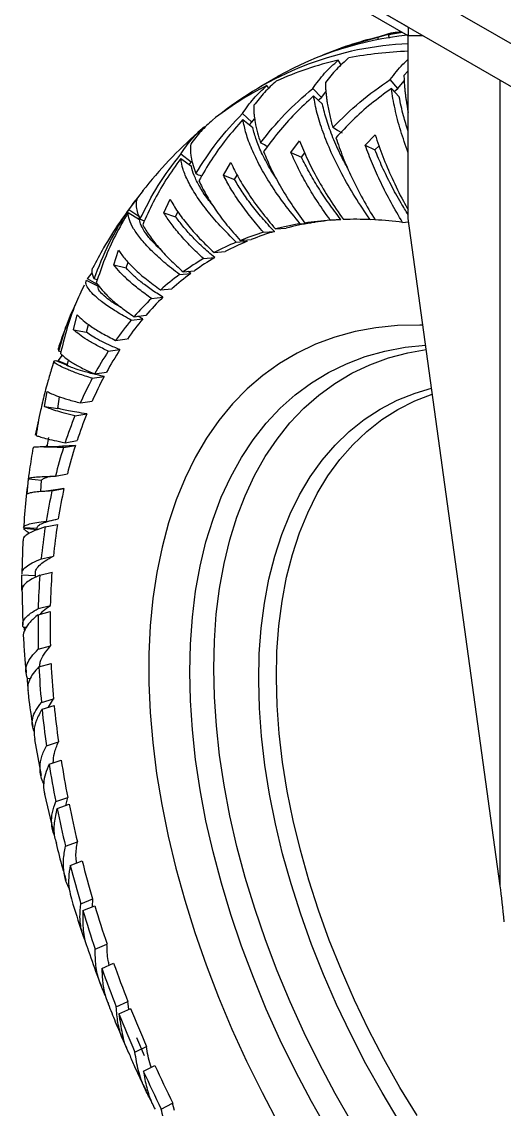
# Model space of a CAD drawing. Header units: millimetres. Extents: x 0 to 597, y 0 to 420.
# Drawn here: x 82.85 to 88.99, y 81.18 to 95.01 of the extents above; entities that cross this region are included whole.
import ezdxf

# ---------------------------------------------------------------- set-up
doc = ezdxf.new("R2010")
doc.units = ezdxf.units.MM

msp = doc.modelspace()

# ---------------------------------------------------------------- linework, layer by layer
at = {"color": 7, "linetype": 'Continuous', "lineweight": 25}
for p, q in [((92.669, 92.656), (86.446, 96.248)), ((92.669, 92.112), (86.446, 95.704)), ((87.766, 94.942), (86.446, 95.704)), ((87.766, 94.833), (86.446, 95.595)), ((87.766, 94.942), (87.766, 94.833)), ((87.583, 94.869), (86.921, 94.679)), ((87.391, 94.784), (87.382, 94.813)), ((87.516, 94.842), (87.674, 94.886)), ((87.529, 94.798), (87.516, 94.842)), ((87.955, 94.833), (87.766, 94.833)), ((87.766, 92.506), (87.766, 94.833)), ((86.914, 94.46), (86.877, 94.521)), ((87.766, 94.386), (87.713, 94.327)), ((86.108, 94.312), (85.889, 94.185)), ((87.636, 94.159), (87.54, 94.275)), ((87.636, 94.159), (87.716, 94.257)), ((85.995, 94.165), (85.971, 94.199)), ((86.663, 94.047), (86.553, 94.162)), ((86.564, 94.066), (86.678, 93.96)), ((86.663, 94.047), (86.72, 94.12)), ((87.553, 94.161), (87.653, 94.053)), ((87.587, 94.124), (87.636, 94.159)), ((86.623, 94.011), (86.663, 94.047)), ((85.78, 93.733), (85.659, 93.843)), ((85.666, 93.767), (85.791, 93.664)), ((85.75, 93.698), (85.78, 93.733)), ((85.78, 93.733), (85.814, 93.777)), ((87.221, 93.439), (87.347, 93.571)), ((86.276, 93.346), (86.387, 93.494)), ((87.221, 93.439), (87.344, 93.381)), ((87.344, 93.381), (87.396, 93.433)), ((85.006, 93.222), (84.874, 93.325)), ((84.875, 93.27), (85.01, 93.173)), ((86.276, 93.346), (86.409, 93.289)), ((86.409, 93.289), (86.451, 93.344)), ((84.984, 93.192), (85.006, 93.222)), ((85.417, 93.057), (85.512, 93.219)), ((85.417, 93.057), (85.559, 93.004)), ((85.559, 93.004), (85.593, 93.06)), ((84.397, 92.865), (84.323, 92.77)), ((84.214, 92.619), (84.323, 92.768)), ((84.66, 92.579), (84.739, 92.753)), ((84.206, 92.583), (84.351, 92.496)), ((84.354, 92.525), (84.214, 92.619)), ((84.66, 92.579), (84.81, 92.53)), ((84.81, 92.53), (84.839, 92.591)), ((84.341, 92.502), (84.354, 92.525)), ((84.413, 92.474), (84.356, 92.497)), ((86.393, 92.44), (86.528, 92.451)), ((86.451, 92.45), (86.586, 92.46)), ((86.777, 92.486), (86.91, 92.496)), ((87.283, 92.493), (87.341, 92.497)), ((87.696, 92.458), (87.772, 92.464)), ((88.937, 84.02), (87.766, 92.506)), ((85.928, 92.332), (86.065, 92.343)), ((86.08, 92.374), (86.217, 92.385)), ((85.58, 92.206), (85.72, 92.218)), ((85.632, 92.228), (85.772, 92.239)), ((84.022, 91.92), (84.084, 92.103)), ((85.164, 91.998), (85.307, 92.01)), ((85.3, 92.073), (85.441, 92.086)), ((84.022, 91.92), (84.179, 91.878)), ((84.179, 91.878), (84.205, 91.953)), ((83.674, 91.722), (83.825, 91.646)), ((83.691, 91.738), (83.748, 91.816)), ((83.838, 91.656), (83.691, 91.738)), ((83.813, 91.726), (83.772, 91.739)), ((84.859, 91.795), (85.003, 91.809)), ((84.905, 91.828), (85.048, 91.842)), ((85.003, 91.809), (84.968, 91.834)), ((84.617, 91.598), (84.763, 91.613)), ((84.502, 91.49), (84.648, 91.506)), ((83.513, 91.093), (83.559, 91.282)), ((84.246, 91.214), (84.393, 91.232)), ((84.283, 91.258), (84.431, 91.276)), ((84.393, 91.232), (84.328, 91.264)), ((83.513, 91.093), (83.675, 91.06)), ((83.675, 91.06), (83.7, 91.16)), ((84.046, 90.956), (84.195, 90.975)), ((83.315, 90.699), (83.369, 90.771)), ((83.347, 90.813), (83.326, 90.819)), ((83.953, 90.819), (84.102, 90.839)), ((83.287, 90.702), (83.444, 90.639)), ((83.428, 90.649), (83.315, 90.699)), ((83.448, 90.708), (83.426, 90.642)), ((83.75, 90.475), (83.901, 90.497)), ((83.78, 90.53), (83.93, 90.551)), ((83.144, 90.114), (83.175, 90.308)), ((83.311, 90.092), (83.334, 90.24)), ((83.144, 90.114), (83.311, 90.092)), ((83.598, 90.162), (83.749, 90.185)), ((83.026, 89.753), (83.066, 89.918)), ((83.529, 89.998), (83.68, 90.023)), ((83.027, 89.754), (83.026, 89.753)), ((83.192, 89.722), (83.171, 89.602)), ((83.404, 89.656), (83.556, 89.683)), ((83.157, 89.602), (83.175, 89.624)), ((83.384, 89.593), (83.536, 89.619)), ((83.281, 89.23), (83.434, 89.259)), ((82.923, 89.003), (82.938, 89.197)), ((83.095, 89.033), (83.106, 89.179)), ((83.237, 89.042), (83.39, 89.072)), ((83.39, 89.072), (83.312, 89.059)), ((83.163, 88.655), (83.317, 88.688)), ((82.879, 88.606), (82.876, 88.579)), ((83.152, 88.584), (83.306, 88.616)), ((82.867, 88.409), (82.855, 87.988)), ((83.102, 88.179), (83.256, 88.214)), ((83.024, 87.986), (83.024, 87.942)), ((83.084, 87.971), (83.238, 88.007)), ((82.853, 87.781), (82.854, 87.973)), ((82.853, 87.842), (82.867, 87.339)), ((82.854, 87.973), (83.024, 87.968)), ((83.062, 87.546), (83.217, 87.585)), ((83.061, 87.468), (83.215, 87.507)), ((82.87, 87.308), (82.914, 87.309)), ((82.886, 87.274), (82.889, 87.309)), ((83.063, 87.028), (83.217, 87.07)), ((83.071, 86.805), (83.226, 86.848)), ((82.925, 86.658), (82.964, 86.661)), ((82.931, 86.559), (82.925, 86.658)), ((83.103, 86.35), (83.257, 86.396)), ((83.195, 86.292), (83.257, 86.396)), ((83.111, 86.266), (83.265, 86.313)), ((83.016, 85.881), (83.1, 85.421)), ((83.166, 85.801), (83.32, 85.85)), ((83.201, 85.566), (83.354, 85.616)), ((83.143, 85.185), (83.253, 84.72)), ((83.285, 85.09), (83.438, 85.143)), ((83.413, 85.042), (83.438, 85.143)), ((83.302, 85.004), (83.455, 85.057)), ((83.409, 84.522), (83.561, 84.578)), ((83.469, 84.279), (83.621, 84.337)), ((83.604, 83.792), (83.755, 83.853)), ((83.752, 83.753), (83.755, 83.853)), ((83.63, 83.704), (83.781, 83.765)), ((83.787, 83.214), (83.937, 83.278)), ((83.871, 82.969), (84.021, 83.035)), ((84.054, 82.48), (84.203, 82.548)), ((84.089, 82.392), (84.238, 82.46)), ((84.216, 82.45), (84.203, 82.548)), ((84.311, 82.09), (84.411, 81.86)), ((84.292, 81.904), (84.439, 81.976)), ((84.4, 81.662), (84.546, 81.735)), ((84.627, 81.18), (84.772, 81.256)), ((84.797, 81.16), (84.772, 81.256))]:
    msp.add_line(p, q, dxfattribs=at)
at = {"color": 8, "linetype": 'Continuous', "lineweight": 25}
msp.add_line((88.937, 84.02), (88.937, 94.266), dxfattribs=at)
at = {"color": 7, "linetype": 'Continuous', "lineweight": 25, "flags": 128}
for points in [[(87.696, 94.873), (87.62, 94.861), (87.516, 94.842)], [(85.175, 93.674), (85.097, 93.606), (85.09, 93.6)], [(86.931, 93.591), (86.87, 93.628), (86.808, 93.665)], [(87.953, 91.15), (87.914, 91.151), (87.632, 91.145), (87.357, 91.117), (87.092, 91.068), (86.836, 90.998), (86.59, 90.907), (86.354, 90.795), (86.131, 90.663), (85.919, 90.511), (85.72, 90.34), (85.534, 90.149), (85.361, 89.94), (85.203, 89.712), (85.059, 89.467), (84.931, 89.206), (84.817, 88.928), (84.719, 88.635), (84.637, 88.327), (84.571, 88.006), (84.521, 87.672), (84.488, 87.326), (84.471, 86.968), (84.471, 86.601), (84.487, 86.225), (84.519, 85.841), (84.568, 85.449), (84.634, 85.052), (84.715, 84.65), (84.812, 84.244), (84.925, 83.835), (85.053, 83.425), (85.196, 83.014), (85.354, 82.604), (85.525, 82.195), (85.711, 81.79), (85.909, 81.388), (86.12, 80.991)], [(84.998, 87.093), (85.023, 87.436), (85.064, 87.768), (85.121, 88.087), (85.195, 88.393), (85.285, 88.685), (85.39, 88.961), (85.511, 89.222), (85.647, 89.466), (85.797, 89.693), (85.962, 89.902), (86.14, 90.093), (86.332, 90.264), (86.537, 90.416), (86.754, 90.548), (86.982, 90.66), (87.221, 90.751), (87.47, 90.821), (87.729, 90.87), (87.988, 90.897)], [(85.303, 87.134), (85.327, 87.473), (85.368, 87.802), (85.425, 88.117), (85.499, 88.419), (85.588, 88.708), (85.693, 88.981), (85.813, 89.238), (85.949, 89.478), (86.099, 89.701), (86.263, 89.907), (86.441, 90.094), (86.632, 90.261), (86.835, 90.41), (87.051, 90.538), (87.278, 90.646), (87.516, 90.733), (87.764, 90.799), (87.996, 90.841)], [(85.874, 86.968), (85.898, 87.297), (85.939, 87.615), (85.996, 87.92), (86.07, 88.211), (86.16, 88.488), (86.265, 88.749), (86.386, 88.994), (86.522, 89.221), (86.673, 89.432), (86.838, 89.623), (87.016, 89.796), (87.208, 89.949), (87.412, 90.082), (87.628, 90.195), (87.856, 90.286), (88.064, 90.349)], [(86.098, 86.999), (86.122, 87.326), (86.163, 87.641), (86.22, 87.944), (86.294, 88.232), (86.384, 88.507), (86.489, 88.765), (86.611, 89.008), (86.747, 89.233), (86.898, 89.44), (87.063, 89.629), (87.241, 89.799), (87.433, 89.949), (87.637, 90.079), (87.853, 90.188), (88.074, 90.274)], [(82.938, 89.197), (83.022, 89.188), (83.106, 89.179)], [(82.876, 88.579), (82.96, 88.574), (83.045, 88.569)], [(83.047, 88.548), (82.963, 88.556), (82.879, 88.564)], [(86.754, 80.893), (86.538, 81.275), (86.333, 81.663), (86.141, 82.056), (85.963, 82.452), (85.798, 82.852), (85.647, 83.252), (85.511, 83.653), (85.391, 84.054), (85.285, 84.452), (85.195, 84.847), (85.122, 85.238), (85.064, 85.624), (85.023, 86.003), (84.998, 86.375), (84.99, 86.739), (84.998, 87.093), (84.998, 87.093)], [(87.056, 81.001), (86.84, 81.378), (86.636, 81.762), (86.445, 82.15), (86.266, 82.542), (86.102, 82.937), (85.952, 83.333), (85.816, 83.73), (85.695, 84.126), (85.59, 84.52), (85.501, 84.911), (85.427, 85.298), (85.369, 85.68), (85.328, 86.056), (85.303, 86.424), (85.295, 86.784), (85.303, 87.134)], [(87.652, 81.026), (87.435, 81.388), (87.229, 81.756), (87.036, 82.13), (86.856, 82.508), (86.69, 82.89), (86.537, 83.274), (86.4, 83.659), (86.277, 84.043), (86.17, 84.427), (86.079, 84.807), (86.003, 85.184), (85.944, 85.555), (85.902, 85.921), (85.876, 86.279), (85.866, 86.628), (85.874, 86.968)], [(87.881, 81.097), (87.663, 81.455), (87.458, 81.82), (87.264, 82.191), (87.084, 82.566), (86.917, 82.946), (86.764, 83.327), (86.626, 83.709), (86.503, 84.091), (86.396, 84.472), (86.304, 84.851), (86.229, 85.225), (86.169, 85.594), (86.126, 85.958), (86.1, 86.314), (86.091, 86.661), (86.098, 86.999)]]:
    msp.add_lwpolyline(points, dxfattribs=at)
at = {"color": 7, "linetype": 'Continuous', "lineweight": 25}
for centre, radius, start, end in [((88.183, 90.657), 4.203, 95.818, 119.5968), ((88.298, 90.806), 4.11, 102.8711, 113.5635), ((87.955, 90.598), 4.137, 92.6215, 128.3453), ((87.907, 89.95), 4.686, 91.7216, 101.0303), ((87.79, 90.522), 4.102, 102.8658, 114.4812), ((87.733, 90.659), 3.954, 116.4769, 128.3809), ((87.018, 88.708), 3.785, 99.5093, 104.3571), ((87.153, 88.725), 3.778, 99.5204, 104.349), ((87.064, 88.425), 4.071, 94.0439, 98.658), ((87.195, 88.459), 4.047, 94.302, 98.6574), ((87.087, 87.943), 4.554, 87.5297, 91.8078), ((87.065, 87.499), 4.999, 82.749, 86.7744), ((86.958, 88.929), 3.555, 106.8376, 111.8877), ((87.09, 88.956), 3.538, 106.838, 111.883), ((86.921, 89.018), 3.459, 112.8187, 117.9618), ((87.053, 89.049), 3.438, 112.8165, 117.961), ((86.915, 89.032), 3.444, 120.5523, 125.7119), ((87.048, 89.06), 3.426, 120.5566, 125.7126), ((86.963, 88.967), 3.525, 126.6475, 131.7263), ((87.091, 89.002), 3.498, 126.6423, 131.7304), ((87.114, 88.808), 3.744, 134.2337, 139.1107), ((87.242, 88.841), 3.719, 134.2314, 139.1117), ((87.302, 88.648), 3.991, 139.9794, 144.6575), ((87.438, 88.675), 3.975, 139.9845, 144.6535), ((87.675, 88.394), 4.442, 146.9149, 151.2681), ((87.803, 88.428), 4.417, 146.9158, 151.2687), ((88.067, 88.183), 4.888, 152.0339, 156.1176), ((88.193, 88.218), 4.86, 152.0348, 156.1179), ((88.689, 87.921), 5.562, 158.076, 161.8233), ((88.807, 87.959), 5.526, 158.0756, 161.8251), ((89.277, 87.732), 6.18, 162.4776, 165.9709), ((89.403, 87.767), 6.153, 162.4794, 165.9681), ((90.146, 87.528), 7.073, 167.6367, 170.8294), ((90.265, 87.566), 7.038, 167.6381, 170.8281), ((90.919, 87.407), 7.856, 171.386, 174.3621), ((91.021, 87.447), 7.803, 171.3849, 174.3637), ((92.073, 87.356), 8.86, 175.7866, 178.5235), ((91.966, 87.317), 8.907, 175.7861, 178.5244), ((92.858, 87.297), 9.798, 179.0019, 181.5706), ((92.952, 87.337), 9.738, 179.0016, 181.5713), ((94.008, 87.34), 10.95, 182.8052, 185.191), ((94.097, 87.38), 10.885, 182.8049, 185.191), ((94.921, 87.426), 11.867, 185.6086, 187.87), ((95.005, 87.465), 11.796, 185.6083, 187.87), ((96.065, 87.595), 13.023, 188.9622, 191.0874), ((96.148, 87.634), 12.952, 188.9625, 191.0869), ((96.916, 87.764), 13.89, 191.4617, 193.4976), ((96.991, 87.802), 13.812, 191.462, 193.4976), ((97.921, 88.013), 14.926, 194.488, 196.4286), ((97.98, 88.047), 14.831, 194.4878, 196.4294), ((98.625, 88.223), 15.661, 196.7726, 198.6518), ((98.682, 88.255), 15.562, 196.7723, 198.6525), ((99.438, 88.516), 16.362, 199.5728, 201.3913), ((99.4, 88.491), 16.481, 199.574, 201.39), ((99.914, 88.703), 16.874, 201.7143, 203.4959), ((99.877, 88.679), 16.994, 201.7157, 203.4951), ((100.281, 88.857), 17.436, 204.3726, 206.1234), ((100.379, 88.909), 17.382, 204.3756, 206.1216)]:
    msp.add_arc(centre, radius, start, end, dxfattribs=at)
msp.add_ellipse((88.937, 82.976), major_axis=(-0.091, 1.423), ratio=0.068485, start_param=5.130416, end_param=5.531675, dxfattribs=at)
for points, knots in [([(87.641, 94.877), (87.628, 94.876), (87.539, 94.867), (87.455, 94.838), (87.382, 94.813)], [0, 0, 0, 0, 0.142933, 1, 1, 1, 1]), ([(86.553, 94.162), (86.602, 94.228), (86.7, 94.361), (86.818, 94.468), (86.877, 94.521)], [0, 0, 0, 0, 0.498255, 1, 1, 1, 1]), ([(87.01, 94.55), (86.958, 94.503), (86.852, 94.41), (86.76, 94.296), (86.714, 94.239)], [0, 0, 0, 0, 0.5003706, 1, 1, 1, 1]), ([(87.54, 94.275), (87.591, 94.343), (87.661, 94.437), (87.743, 94.512), (87.766, 94.533)], [0, 0, 0, 0, 0.722788, 1, 1, 1, 1]), ([(86.09, 94.256), (86.039, 94.209), (85.936, 94.116), (85.848, 94.003), (85.804, 93.947)], [0, 0, 0, 0, 0.500366, 1, 1, 1, 1]), ([(86.714, 94.239), (86.714, 94.22), (86.715, 94.183), (86.719, 94.127), (86.725, 94.073), (86.731, 94.024), (86.743, 93.941), (86.766, 93.825), (86.795, 93.716), (86.808, 93.665)], [0, 0, 0, 0, 0.120107, 0.230144, 0.330174, 0.420242, 0.500399, 0.764725, 1, 1, 1, 1]), ([(86.808, 93.665), (86.92, 93.776), (87.143, 93.998), (87.407, 94.183), (87.54, 94.275)], [0, 0, 0, 0, 0.499573, 1, 1, 1, 1]), ([(87.713, 94.327), (87.714, 94.304), (87.715, 94.26), (87.72, 94.193), (87.726, 94.13), (87.733, 94.072), (87.744, 93.983), (87.757, 93.909), (87.766, 93.855)], [0, 0, 0, 0, 0.163561, 0.313418, 0.449642, 0.572301, 0.681464, 1, 1, 1, 1]), ([(85.659, 93.843), (85.705, 93.908), (85.798, 94.04), (85.913, 94.145), (85.971, 94.199)], [0, 0, 0, 0, 0.498255, 1, 1, 1, 1]), ([(85.889, 93.47), (85.988, 93.594), (86.187, 93.842), (86.431, 94.055), (86.553, 94.162)], [0, 0, 0, 0, 0.499584, 1, 1, 1, 1]), ([(86.564, 94.066), (86.484, 93.992), (86.326, 93.846), (86.114, 93.608), (85.991, 93.441), (85.929, 93.358)], [0, 0, 0, 0, 0.339378, 0.672341, 1, 1, 1, 1]), ([(87.283, 92.493), (87.217, 92.591), (87.084, 92.787), (86.921, 93.075), (86.785, 93.35), (86.681, 93.609), (86.603, 93.853), (86.577, 93.995), (86.564, 94.066)], [0, 0, 0, 0, 0.166041, 0.333057, 0.499186, 0.663303, 0.828994, 1, 1, 1, 1]), ([(87.553, 94.161), (87.465, 94.097), (87.293, 93.969), (87.057, 93.758), (86.917, 93.609), (86.848, 93.535)], [0, 0, 0, 0, 0.339371, 0.672335, 1, 1, 1, 1]), ([(87.766, 93.344), (87.733, 93.438), (87.666, 93.633), (87.594, 93.909), (87.566, 94.076), (87.553, 94.161)], [0, 0, 0, 0, 0.315969, 0.652585, 1, 1, 1, 1]), ([(85.804, 93.947), (85.804, 93.931), (85.803, 93.902), (85.805, 93.856), (85.809, 93.812), (85.815, 93.771), (85.826, 93.702), (85.847, 93.605), (85.875, 93.513), (85.889, 93.47)], [0, 0, 0, 0, 0.120105, 0.230146, 0.330172, 0.420239, 0.5004, 0.764723, 1, 1, 1, 1]), ([(86.998, 93.149), (86.971, 93.198), (86.897, 93.333), (86.807, 93.538), (86.724, 93.764), (86.693, 93.894), (86.678, 93.96)], [0, 0, 0, 0, 0.161691, 0.436779, 0.71415, 1, 1, 1, 1]), ([(87.766, 93.62), (87.746, 93.685), (87.696, 93.841), (87.669, 93.975), (87.653, 94.053)], [0, 0, 0, 0, 0.417289, 1, 1, 1, 1]), ([(85.066, 93.078), (85.153, 93.214), (85.325, 93.486), (85.548, 93.724), (85.659, 93.843)], [0, 0, 0, 0, 0.499577, 1, 1, 1, 1]), ([(84.874, 93.325), (84.918, 93.389), (85.006, 93.518), (85.119, 93.622), (85.175, 93.674)], [0, 0, 0, 0, 0.498257, 1, 1, 1, 1]), ([(85.279, 93.759), (85.228, 93.713), (85.127, 93.621), (85.044, 93.509), (85.002, 93.453)], [0, 0, 0, 0, 0.500373, 1, 1, 1, 1]), ([(85.666, 93.767), (85.594, 93.685), (85.45, 93.521), (85.263, 93.259), (85.157, 93.077), (85.105, 92.987)], [0, 0, 0, 0, 0.339378, 0.672331, 1, 1, 1, 1]), ([(86.393, 92.44), (86.324, 92.525), (86.186, 92.694), (86.017, 92.94), (85.879, 93.174), (85.774, 93.392), (85.699, 93.595), (85.677, 93.709), (85.666, 93.767)], [0, 0, 0, 0, 0.166042, 0.333058, 0.499187, 0.663303, 0.828994, 1, 1, 1, 1]), ([(86.087, 93.022), (86.065, 93.056), (85.995, 93.161), (85.911, 93.323), (85.83, 93.509), (85.804, 93.612), (85.791, 93.664)], [0, 0, 0, 0, 0.13478, 0.418701, 0.704973, 1, 1, 1, 1]), ([(85.091, 93.601), (84.966, 93.486), (84.717, 93.255), (84.497, 92.99), (84.388, 92.858)], [0, 0, 0, 0, 0.50087, 1, 1, 1, 1]), ([(86.848, 93.535), (86.876, 93.453), (86.932, 93.29), (87.048, 93.028), (87.182, 92.761), (87.292, 92.579), (87.346, 92.49)], [0, 0, 0, 0, 0.250635, 0.500173, 0.755309, 1, 1, 1, 1]), ([(87.347, 93.571), (87.378, 93.48), (87.438, 93.302), (87.561, 93.018), (87.669, 92.791), (87.746, 92.657), (87.766, 92.621)], [0, 0, 0, 0, 0.3038937, 0.595491, 0.8928863, 1, 1, 1, 1]), ([(85.002, 93.453), (85.001, 93.442), (84.998, 93.42), (84.997, 93.385), (84.998, 93.351), (85.002, 93.319), (85.009, 93.265), (85.027, 93.188), (85.054, 93.113), (85.066, 93.078)], [0, 0, 0, 0, 0.120103, 0.230143, 0.330172, 0.420241, 0.500401, 0.764727, 1, 1, 1, 1]), ([(85.978, 93.422), (85.971, 93.426), (85.941, 93.442), (85.911, 93.458), (85.889, 93.47)], [0, 0, 0, 0, 0.2469008, 1, 1, 1, 1]), ([(86.387, 93.494), (86.419, 93.415), (86.482, 93.261), (86.611, 93.012), (86.76, 92.757), (86.882, 92.582), (86.943, 92.495)], [0, 0, 0, 0, 0.2553177, 0.5003035, 0.75016, 1, 1, 1, 1]), ([(87.696, 92.458), (87.646, 92.542), (87.546, 92.711), (87.419, 92.961), (87.308, 93.206), (87.25, 93.361), (87.221, 93.439)], [0, 0, 0, 0, 0.249919, 0.499817, 0.749988, 1, 1, 1, 1]), ([(87.766, 92.559), (87.736, 92.607), (87.656, 92.734), (87.547, 92.936), (87.434, 93.164), (87.374, 93.309), (87.344, 93.381)], [0, 0, 0, 0, 0.169111, 0.446078, 0.723235, 1, 1, 1, 1]), ([(84.356, 92.497), (84.429, 92.643), (84.575, 92.935), (84.774, 93.195), (84.874, 93.325)], [0, 0, 0, 0, 0.499576, 1, 1, 1, 1]), ([(84.875, 93.27), (84.811, 93.18), (84.683, 93.002), (84.522, 92.719), (84.434, 92.524), (84.391, 92.427)], [0, 0, 0, 0, 0.339372, 0.672335, 1, 1, 1, 1]), ([(85.58, 92.206), (85.51, 92.276), (85.37, 92.415), (85.202, 92.616), (85.065, 92.805), (84.965, 92.98), (84.897, 93.139), (84.882, 93.226), (84.875, 93.27)], [0, 0, 0, 0, 0.16604, 0.333056, 0.499186, 0.663303, 0.828993, 1, 1, 1, 1]), ([(85.929, 93.358), (85.958, 93.288), (86.016, 93.148), (86.137, 92.921), (86.279, 92.688), (86.394, 92.528), (86.451, 92.45)], [0, 0, 0, 0, 0.250637, 0.500175, 0.75531, 1, 1, 1, 1]), ([(86.777, 92.486), (86.724, 92.561), (86.618, 92.71), (86.484, 92.929), (86.367, 93.143), (86.306, 93.278), (86.276, 93.346)], [0, 0, 0, 0, 0.249917, 0.499816, 0.749988, 1, 1, 1, 1]), ([(86.91, 92.496), (86.857, 92.565), (86.752, 92.702), (86.619, 92.905), (86.502, 93.103), (86.44, 93.227), (86.409, 93.289)], [0, 0, 0, 0, 0.250001, 0.500004, 0.75018, 1, 1, 1, 1]), ([(85.281, 92.677), (85.259, 92.704), (85.191, 92.788), (85.112, 92.915), (85.038, 93.059), (85.02, 93.135), (85.01, 93.173)], [0, 0, 0, 0, 0.135154, 0.418953, 0.705103, 1, 1, 1, 1]), ([(85.512, 93.219), (85.543, 93.154), (85.606, 93.025), (85.737, 92.815), (85.891, 92.599), (86.017, 92.449), (86.08, 92.374)], [0, 0, 0, 0, 0.255314, 0.500302, 0.750158, 1, 1, 1, 1]), ([(85.139, 93.043), (85.139, 93.044), (85.115, 93.055), (85.09, 93.066), (85.066, 93.078)], [0, 0, 0, 0, 0.015254, 1, 1, 1, 1]), ([(85.105, 92.987), (85.133, 92.929), (85.19, 92.814), (85.311, 92.624), (85.455, 92.428), (85.574, 92.294), (85.632, 92.228)], [0, 0, 0, 0, 0.250637, 0.500174, 0.755312, 1, 1, 1, 1]), ([(85.928, 92.332), (85.873, 92.395), (85.764, 92.522), (85.627, 92.708), (85.508, 92.888), (85.447, 93.001), (85.417, 93.057)], [0, 0, 0, 0, 0.249918, 0.499817, 0.749987, 1, 1, 1, 1]), ([(86.065, 92.343), (86.012, 92.4), (85.905, 92.516), (85.769, 92.685), (85.651, 92.85), (85.589, 92.952), (85.559, 93.004)], [0, 0, 0, 0, 0.250002, 0.500003, 0.750179, 1, 1, 1, 1]), ([(84.292, 92.733), (84.227, 92.643), (84.084, 92.446), (83.906, 92.163), (83.802, 91.963), (83.757, 91.878)], [0, 0, 0, 0, 0.324932, 0.709869, 1, 1, 1, 1]), ([(84.323, 92.77), (84.32, 92.762), (84.314, 92.747), (84.309, 92.723), (84.307, 92.7), (84.307, 92.677), (84.311, 92.638), (84.322, 92.581), (84.345, 92.524), (84.356, 92.497)], [0, 0, 0, 0, 0.120103, 0.230144, 0.330174, 0.420242, 0.500401, 0.764724, 1, 1, 1, 1]), ([(84.739, 92.753), (84.769, 92.701), (84.828, 92.599), (84.957, 92.43), (85.109, 92.256), (85.236, 92.134), (85.3, 92.073)], [0, 0, 0, 0, 0.255317, 0.500304, 0.75016, 1, 1, 1, 1]), ([(83.772, 91.739), (83.832, 91.893), (83.951, 92.2), (84.126, 92.479), (84.214, 92.619)], [0, 0, 0, 0, 0.499576, 1, 1, 1, 1]), ([(84.206, 92.583), (84.151, 92.487), (84.04, 92.297), (83.905, 91.997), (83.835, 91.792), (83.801, 91.691)], [0, 0, 0, 0, 0.339372, 0.672331, 1, 1, 1, 1]), ([(84.859, 91.795), (84.791, 91.848), (84.653, 91.955), (84.49, 92.108), (84.361, 92.251), (84.27, 92.38), (84.213, 92.496), (84.209, 92.554), (84.206, 92.583)], [0, 0, 0, 0, 0.166042, 0.333057, 0.499185, 0.663302, 0.828992, 1, 1, 1, 1]), ([(85.164, 91.998), (85.11, 92.049), (85, 92.151), (84.864, 92.301), (84.747, 92.445), (84.689, 92.534), (84.66, 92.579)], [0, 0, 0, 0, 0.249918, 0.499818, 0.749988, 1, 1, 1, 1]), ([(84.627, 92.104), (84.589, 92.14), (84.508, 92.217), (84.424, 92.323), (84.364, 92.423), (84.355, 92.471), (84.351, 92.496)], [0, 0, 0, 0, 0.216978, 0.473924, 0.733001, 1, 1, 1, 1]), ([(84.391, 92.427), (84.417, 92.382), (84.47, 92.293), (84.587, 92.144), (84.729, 91.988), (84.847, 91.881), (84.905, 91.828)], [0, 0, 0, 0, 0.250635, 0.500174, 0.755311, 1, 1, 1, 1]), ([(85.307, 92.01), (85.253, 92.056), (85.146, 92.148), (85.013, 92.282), (84.898, 92.411), (84.84, 92.491), (84.81, 92.53)], [0, 0, 0, 0, 0.250002, 0.500004, 0.750181, 1, 1, 1, 1]), ([(84.084, 92.103), (84.111, 92.065), (84.163, 91.991), (84.285, 91.866), (84.431, 91.735), (84.555, 91.643), (84.617, 91.598)], [0, 0, 0, 0, 0.2553156, 0.5003018, 0.7501587, 1, 1, 1, 1]), ([(83.754, 91.879), (83.752, 91.876), (83.749, 91.869), (83.746, 91.856), (83.743, 91.832), (83.747, 91.796), (83.764, 91.757), (83.772, 91.739)], [0, 0, 0, 0, 0.094827, 0.216542, 0.32487, 0.682064, 1, 1, 1, 1]), ([(84.502, 91.49), (84.449, 91.529), (84.342, 91.605), (84.211, 91.716), (84.101, 91.823), (84.048, 91.887), (84.022, 91.92)], [0, 0, 0, 0, 0.249916, 0.499816, 0.749987, 1, 1, 1, 1]), ([(84.648, 91.506), (84.596, 91.539), (84.493, 91.606), (84.365, 91.702), (84.257, 91.795), (84.205, 91.85), (84.179, 91.878)], [0, 0, 0, 0, 0.250001, 0.500002, 0.75018, 1, 1, 1, 1]), ([(84.246, 91.214), (84.18, 91.251), (84.048, 91.324), (83.896, 91.427), (83.779, 91.522), (83.703, 91.605), (83.663, 91.674), (83.67, 91.703), (83.673, 91.717)], [0, 0, 0, 0, 0.168915, 0.338825, 0.50783, 0.674788, 0.843345, 1, 1, 1, 1]), ([(83.646, 91.661), (83.609, 91.58), (83.524, 91.399), (83.423, 91.108), (83.372, 90.897), (83.346, 90.792)], [0, 0, 0, 0, 0.291484, 0.648585, 1, 1, 1, 1]), ([(83.801, 91.691), (83.823, 91.659), (83.869, 91.597), (83.978, 91.489), (84.112, 91.376), (84.227, 91.297), (84.283, 91.258)], [0, 0, 0, 0, 0.250639, 0.500174, 0.755313, 1, 1, 1, 1]), ([(84.121, 91.373), (84.1, 91.385), (84.027, 91.426), (83.941, 91.489), (83.862, 91.557), (83.82, 91.612), (83.824, 91.632), (83.825, 91.643)], [0, 0, 0, 0, 0.095504, 0.326547, 0.554511, 0.784366, 1, 1, 1, 1]), ([(83.53, 91.407), (83.514, 91.371), (83.446, 91.218), (83.376, 91.037), (83.329, 90.89), (83.319, 90.86)], [0, 0, 0, 0, 0.194206, 0.838552, 1, 1, 1, 1]), ([(83.326, 90.819), (83.37, 90.979), (83.424, 91.18), (83.515, 91.367), (83.534, 91.405)], [0, 0, 0, 0, 0.794738, 1, 1, 1, 1]), ([(83.559, 91.282), (83.581, 91.259), (83.625, 91.214), (83.734, 91.133), (83.869, 91.047), (83.987, 90.987), (84.046, 90.956)], [0, 0, 0, 0, 0.255315, 0.5003, 0.750159, 1, 1, 1, 1]), ([(83.953, 90.819), (83.903, 90.844), (83.801, 90.894), (83.68, 90.966), (83.58, 91.033), (83.535, 91.073), (83.513, 91.093)], [0, 0, 0, 0, 0.249918, 0.499815, 0.749985, 1, 1, 1, 1]), ([(84.102, 90.839), (84.054, 90.859), (83.956, 90.899), (83.839, 90.958), (83.742, 91.013), (83.697, 91.044), (83.675, 91.06)], [0, 0, 0, 0, 0.250001, 0.500004, 0.750181, 1, 1, 1, 1]), ([(83.32, 90.86), (83.317, 90.856), (83.312, 90.845), (83.321, 90.828), (83.326, 90.819)], [0, 0, 0, 0, 0.416451, 1, 1, 1, 1]), ([(83.346, 90.792), (83.364, 90.774), (83.4, 90.738), (83.496, 90.673), (83.619, 90.603), (83.727, 90.554), (83.78, 90.53)], [0, 0, 0, 0, 0.250638, 0.5001734, 0.755311, 1, 1, 1, 1]), ([(83.262, 90.694), (83.262, 90.692), (83.25, 90.654), (83.221, 90.562), (83.174, 90.398), (83.136, 90.258), (83.117, 90.172), (83.114, 90.161)], [0, 0, 0, 0, 0.0116467, 0.2130985, 0.523175, 0.9413503, 1, 1, 1, 1]), ([(83.75, 90.475), (83.689, 90.494), (83.567, 90.533), (83.431, 90.586), (83.332, 90.633), (83.273, 90.67), (83.253, 90.696), (83.276, 90.7), (83.287, 90.702)], [0, 0, 0, 0, 0.166042, 0.333058, 0.499185, 0.663302, 0.828991, 1, 1, 1, 1]), ([(83.901, 90.497), (83.842, 90.511), (83.725, 90.538), (83.594, 90.576), (83.495, 90.609), (83.44, 90.631), (83.417, 90.643), (83.424, 90.642), (83.425, 90.642)], [0, 0, 0, 0, 0.198447, 0.397999, 0.596298, 0.79196, 0.989244, 1, 1, 1, 1]), ([(83.175, 90.308), (83.191, 90.299), (83.222, 90.281), (83.315, 90.245), (83.435, 90.205), (83.544, 90.176), (83.598, 90.162)], [0, 0, 0, 0, 0.255317, 0.5003007, 0.7501596, 1, 1, 1, 1]), ([(83.117, 90.161), (83.108, 90.13), (83.071, 89.994), (83.051, 89.855), (83.036, 89.748)], [0, 0, 0, 0, 0.230588, 1, 1, 1, 1]), ([(83.529, 89.998), (83.482, 90.009), (83.389, 90.032), (83.282, 90.063), (83.196, 90.092), (83.162, 90.107), (83.144, 90.114)], [0, 0, 0, 0, 0.2499158, 0.4998172, 0.7499886, 1, 1, 1, 1]), ([(83.68, 90.023), (83.636, 90.03), (83.547, 90.043), (83.444, 90.063), (83.362, 90.08), (83.328, 90.088), (83.311, 90.092)], [0, 0, 0, 0, 0.2500013, 0.5000024, 0.7501823, 1, 1, 1, 1]), ([(83.059, 89.92), (83.058, 89.914), (83.045, 89.861), (83.036, 89.805), (83.028, 89.754)], [0, 0, 0, 0, 0.099837, 1, 1, 1, 1]), ([(83.036, 89.748), (83.048, 89.743), (83.072, 89.734), (83.151, 89.711), (83.258, 89.685), (83.356, 89.666), (83.404, 89.656)], [0, 0, 0, 0, 0.250636, 0.500176, 0.755314, 1, 1, 1, 1]), ([(82.995, 89.586), (82.98, 89.496), (82.947, 89.295), (82.907, 88.969), (82.888, 88.73), (82.878, 88.606)], [0, 0, 0, 0, 0.281988, 0.630746, 1, 1, 1, 1]), ([(83.384, 89.593), (83.329, 89.595), (83.22, 89.598), (83.104, 89.602), (83.028, 89.6), (82.994, 89.596), (82.998, 89.588), (82.999, 89.586)], [0, 0, 0, 0, 0.232355, 0.466072, 0.698549, 0.928214, 1, 1, 1, 1]), ([(83.356, 89.608), (83.315, 89.606), (83.233, 89.601), (83.155, 89.601), (83.116, 89.601)], [0, 0, 0, 0, 0.497151, 1, 1, 1, 1]), ([(83.536, 89.619), (83.482, 89.617), (83.413, 89.613), (83.367, 89.609), (83.357, 89.608)], [0, 0, 0, 0, 0.784734, 1, 1, 1, 1]), ([(82.938, 89.197), (82.947, 89.202), (82.964, 89.212), (83.036, 89.221), (83.137, 89.226), (83.233, 89.229), (83.281, 89.23)], [0, 0, 0, 0, 0.255315, 0.500305, 0.750161, 1, 1, 1, 1]), ([(83.106, 89.179), (83.116, 89.188), (83.134, 89.205), (83.18, 89.22), (83.221, 89.227), (83.229, 89.228)], [0, 0, 0, 0, 0.456035, 0.89407, 1, 1, 1, 1]), ([(83.237, 89.042), (83.196, 89.04), (83.114, 89.035), (83.024, 89.027), (82.956, 89.017), (82.934, 89.008), (82.923, 89.003)], [0, 0, 0, 0, 0.249913, 0.499817, 0.749987, 1, 1, 1, 1]), ([(83.312, 89.06), (83.272, 89.054), (83.19, 89.042), (83.111, 89.035), (83.072, 89.031)], [0, 0, 0, 0, 0.4972012, 1, 1, 1, 1]), ([(83.045, 88.569), (83.05, 88.58), (83.06, 88.603), (83.115, 88.632), (83.197, 88.66), (83.278, 88.678), (83.317, 88.688)], [0, 0, 0, 0, 0.25045, 0.499998, 0.755255, 1, 1, 1, 1]), ([(83.152, 88.584), (83.106, 88.568), (83.012, 88.538), (82.923, 88.492), (82.872, 88.45), (82.871, 88.421), (82.87, 88.409)], [0, 0, 0, 0, 0.270982, 0.543554, 0.814676, 1, 1, 1, 1]), ([(82.876, 88.579), (82.881, 88.587), (82.891, 88.603), (82.949, 88.622), (83.036, 88.639), (83.122, 88.65), (83.163, 88.655)], [0, 0, 0, 0, 0.250633, 0.500171, 0.75531, 1, 1, 1, 1]), ([(82.951, 88.503), (82.945, 88.507), (82.923, 88.521), (82.894, 88.542), (82.884, 88.557), (82.879, 88.564)], [0, 0, 0, 0, 0.143813, 0.580229, 1, 1, 1, 1]), ([(83.045, 88.569), (83.045, 88.568), (83.044, 88.561), (83.044, 88.554), (83.044, 88.549)], [0, 0, 0, 0, 0.158215, 1, 1, 1, 1]), ([(82.857, 87.988), (82.857, 88.001), (82.859, 88.032), (82.903, 88.078), (82.98, 88.128), (83.061, 88.162), (83.102, 88.179)], [0, 0, 0, 0, 0.199099, 0.462927, 0.731719, 1, 1, 1, 1]), ([(83.026, 87.986), (83.027, 88.002), (83.028, 88.038), (83.07, 88.093), (83.142, 88.152), (83.218, 88.193), (83.256, 88.214)], [0, 0, 0, 0, 0.196659, 0.461165, 0.730832, 1, 1, 1, 1]), ([(83.084, 87.971), (83.049, 87.955), (82.981, 87.923), (82.911, 87.877), (82.865, 87.83), (82.857, 87.797), (82.853, 87.781)], [0, 0, 0, 0, 0.249917, 0.499813, 0.74999, 1, 1, 1, 1]), ([(83.09, 87.475), (83.101, 87.489), (83.13, 87.525), (83.184, 87.562), (83.217, 87.585)], [0, 0, 0, 0, 0.386472, 1, 1, 1, 1]), ([(82.87, 87.308), (82.866, 87.328), (82.86, 87.369), (82.895, 87.428), (82.958, 87.486), (83.028, 87.526), (83.062, 87.546)], [0, 0, 0, 0, 0.250638, 0.500173, 0.755309, 1, 1, 1, 1]), ([(83.061, 87.468), (83.024, 87.436), (82.949, 87.373), (82.891, 87.28), (82.866, 87.214), (82.875, 87.177), (82.876, 87.171)], [0, 0, 0, 0, 0.313168, 0.628169, 0.941499, 1, 1, 1, 1]), ([(82.875, 87.171), (82.879, 87.095), (82.886, 86.948), (82.902, 86.798), (82.91, 86.726)], [0, 0, 0, 0, 0.519807, 1, 1, 1, 1]), ([(82.925, 86.658), (82.916, 86.689), (82.898, 86.75), (82.918, 86.841), (82.968, 86.933), (83.031, 86.996), (83.063, 87.028)], [0, 0, 0, 0, 0.2553139, 0.5003049, 0.7501569, 1, 1, 1, 1]), ([(83.08, 86.807), (83.082, 86.827), (83.087, 86.879), (83.131, 86.966), (83.189, 87.035), (83.217, 87.07)], [0, 0, 0, 0, 0.2292, 0.6145939, 1, 1, 1, 1]), ([(83.071, 86.805), (83.045, 86.776), (82.992, 86.719), (82.947, 86.635), (82.925, 86.563), (82.931, 86.518), (82.934, 86.5)], [0, 0, 0, 0, 0.273388, 0.546752, 0.82042, 1, 1, 1, 1]), ([(82.932, 86.5), (82.934, 86.474), (82.948, 86.324), (82.973, 86.171), (82.993, 86.045)], [0, 0, 0, 0, 0.171882, 1, 1, 1, 1]), ([(83.01, 85.984), (83.001, 86.008), (82.98, 86.063), (82.989, 86.151), (83.025, 86.249), (83.077, 86.317), (83.103, 86.35)], [0, 0, 0, 0, 0.199681, 0.466188, 0.738667, 1, 1, 1, 1]), ([(83.111, 86.266), (83.085, 86.219), (83.032, 86.125), (83.002, 85.997), (83.013, 85.917), (83.018, 85.882)], [0, 0, 0, 0, 0.354991, 0.712059, 1, 1, 1, 1]), ([(83.132, 85.32), (83.119, 85.349), (83.089, 85.418), (83.082, 85.533), (83.101, 85.664), (83.144, 85.756), (83.166, 85.801)], [0, 0, 0, 0, 0.189352, 0.456035, 0.728026, 1, 1, 1, 1]), ([(83.253, 85.583), (83.256, 85.624), (83.263, 85.711), (83.3, 85.802), (83.32, 85.85)], [0, 0, 0, 0, 0.473989, 1, 1, 1, 1]), ([(83.201, 85.566), (83.183, 85.525), (83.147, 85.444), (83.129, 85.327), (83.128, 85.24), (83.142, 85.194), (83.145, 85.185)], [0, 0, 0, 0, 0.308112, 0.61621, 0.924633, 1, 1, 1, 1]), ([(83.27, 84.658), (83.266, 84.668), (83.241, 84.719), (83.23, 84.817), (83.235, 84.95), (83.269, 85.044), (83.285, 85.09)], [0, 0, 0, 0, 0.069698, 0.379486, 0.696224, 1, 1, 1, 1]), ([(83.302, 85.004), (83.288, 84.942), (83.259, 84.819), (83.259, 84.672), (83.284, 84.588), (83.293, 84.561)], [0, 0, 0, 0, 0.400216, 0.802787, 1, 1, 1, 1]), ([(83.29, 84.56), (83.315, 84.455), (83.354, 84.299), (83.401, 84.142), (83.416, 84.089)], [0, 0, 0, 0, 0.666688, 1, 1, 1, 1]), ([(83.457, 83.985), (83.45, 83.997), (83.416, 84.059), (83.391, 84.179), (83.376, 84.345), (83.398, 84.463), (83.409, 84.522)], [0, 0, 0, 0, 0.072745, 0.377795, 0.688902, 1, 1, 1, 1]), ([(83.55, 84.31), (83.546, 84.339), (83.537, 84.426), (83.551, 84.518), (83.561, 84.578)], [0, 0, 0, 0, 0.342784, 1, 1, 1, 1]), ([(83.469, 84.279), (83.461, 84.228), (83.445, 84.124), (83.451, 83.983), (83.475, 83.894), (83.486, 83.854)], [0, 0, 0, 0, 0.349775, 0.699521, 1, 1, 1, 1]), ([(83.485, 83.853), (83.491, 83.831), (83.537, 83.674), (83.59, 83.516), (83.635, 83.38)], [0, 0, 0, 0, 0.1406404, 1, 1, 1, 1]), ([(83.669, 83.295), (83.649, 83.347), (83.608, 83.452), (83.587, 83.617), (83.598, 83.734), (83.604, 83.792)], [0, 0, 0, 0, 0.326242, 0.670165, 1, 1, 1, 1]), ([(83.63, 83.704), (83.629, 83.629), (83.626, 83.481), (83.65, 83.324), (83.684, 83.244), (83.69, 83.23)], [0, 0, 0, 0, 0.453102, 0.908875, 1, 1, 1, 1]), ([(83.965, 83.01), (83.961, 83.03), (83.939, 83.115), (83.938, 83.207), (83.937, 83.278)], [0, 0, 0, 0, 0.222572, 1, 1, 1, 1]), ([(83.689, 83.23), (83.727, 83.116), (83.78, 82.957), (83.843, 82.799), (83.861, 82.755)], [0, 0, 0, 0, 0.7150348, 1, 1, 1, 1]), ([(83.917, 82.622), (83.889, 82.683), (83.834, 82.806), (83.79, 83.004), (83.788, 83.144), (83.787, 83.214)], [0, 0, 0, 0, 0.3269256, 0.6634823, 1, 1, 1, 1]), ([(83.871, 82.969), (83.874, 82.908), (83.878, 82.785), (83.907, 82.635), (83.942, 82.548), (83.954, 82.517)], [0, 0, 0, 0, 0.391431, 0.782827, 1, 1, 1, 1]), ([(83.953, 82.517), (83.982, 82.441), (84.043, 82.282), (84.113, 82.124), (84.15, 82.042)], [0, 0, 0, 0, 0.476151, 1, 1, 1, 1]), ([(84.191, 81.953), (84.17, 81.995), (84.118, 82.099), (84.07, 82.274), (84.06, 82.412), (84.054, 82.48)], [0, 0, 0, 0, 0.253533, 0.634571, 1, 1, 1, 1]), ([(84.089, 82.392), (84.101, 82.307), (84.124, 82.136), (84.171, 81.971), (84.211, 81.893), (84.212, 81.892)], [0, 0, 0, 0, 0.4941449, 0.9911838, 1, 1, 1, 1]), ([(84.214, 81.893), (84.235, 81.842), (84.302, 81.682), (84.38, 81.524), (84.433, 81.417)], [0, 0, 0, 0, 0.316627, 1, 1, 1, 1]), ([(84.498, 81.288), (84.47, 81.339), (84.402, 81.46), (84.332, 81.665), (84.305, 81.825), (84.292, 81.904)], [0, 0, 0, 0, 0.263967, 0.631992, 1, 1, 1, 1]), ([(84.499, 81.712), (84.496, 81.721), (84.465, 81.805), (84.451, 81.895), (84.439, 81.976)], [0, 0, 0, 0, 0.109095, 1, 1, 1, 1]), ([(84.4, 81.662), (84.412, 81.592), (84.437, 81.453), (84.489, 81.292), (84.535, 81.203), (84.548, 81.177)], [0, 0, 0, 0, 0.413492, 0.826936, 1, 1, 1, 1]), ([(84.837, 80.618), (84.815, 80.655), (84.75, 80.761), (84.678, 80.948), (84.644, 81.104), (84.627, 81.18)], [0, 0, 0, 0, 0.214087, 0.615261, 1, 1, 1, 1])]:
    msp.add_open_spline(points, degree=3, knots=knots, dxfattribs=at)

doc.saveas('drawing.dxf')
